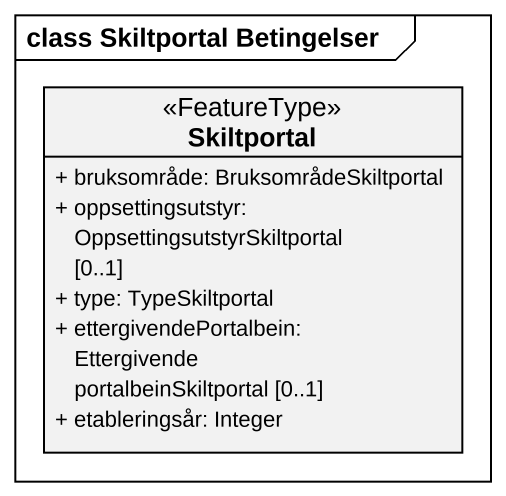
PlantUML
@startuml
mainframe class Skiltportal Betingelser
hide circle
hide empty members
skinparam classAttributeIconSize 0
class Skiltportal <<FeatureType>> {
  + bruksområde: BruksområdeSkiltportal
  + oppsettingsutstyr: OppsettingsutstyrSkiltportal [0..1]
  + type: TypeSkiltportal
  + ettergivendePortalbein: Ettergivende portalbeinSkiltportal [0..1]
  + etableringsår: Integer
}
@enduml
